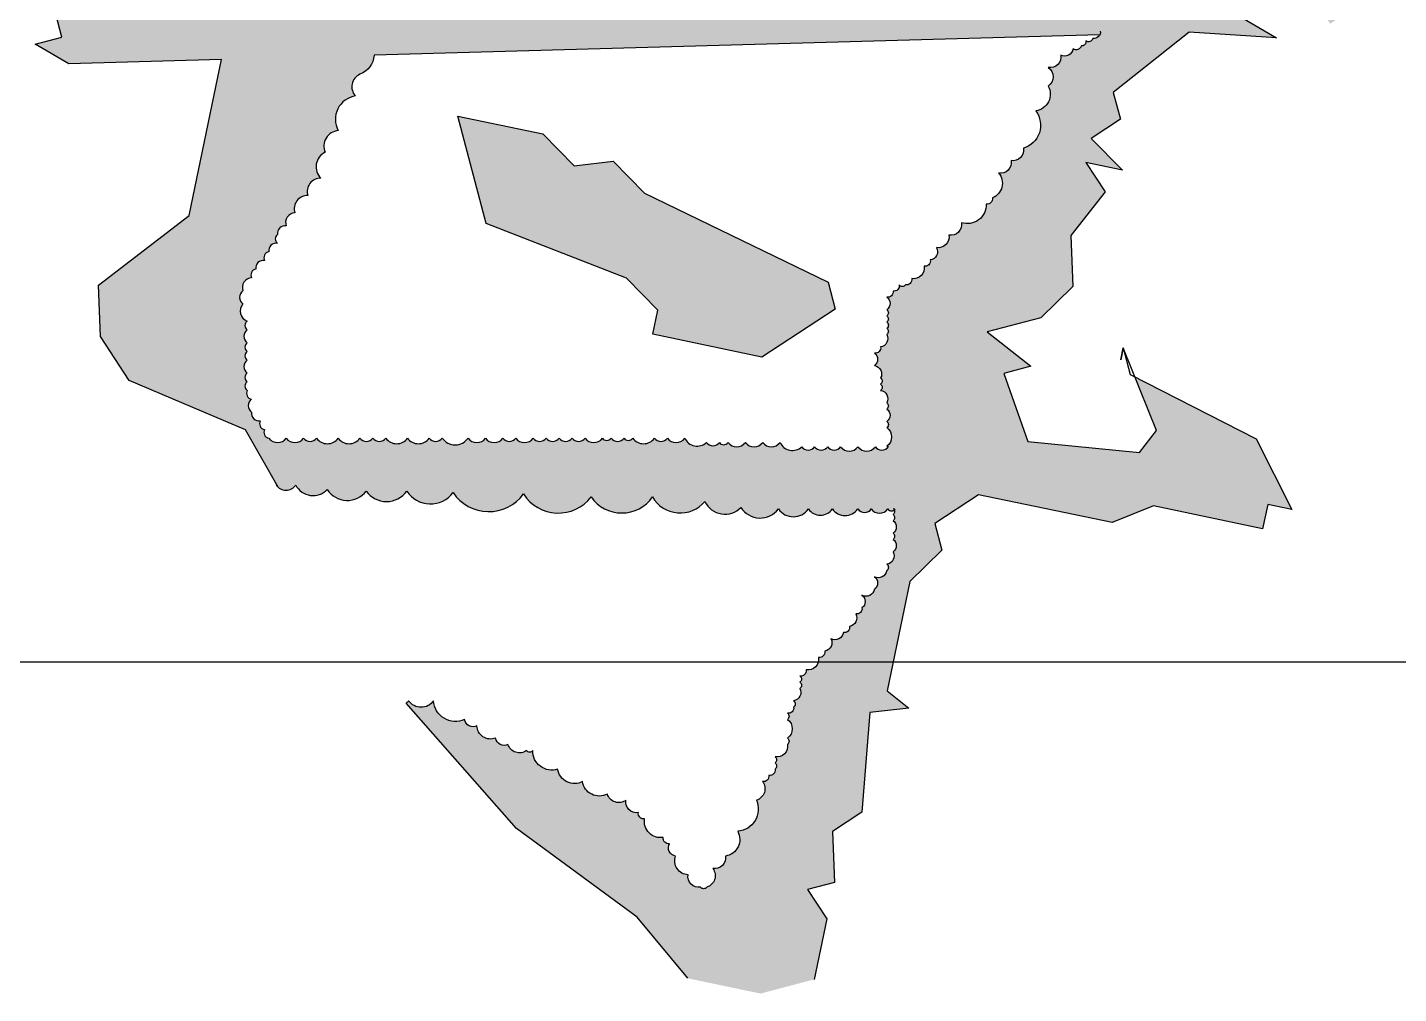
# Model space of a CAD drawing. Extents: x 5188914 to 7068445, y -542675 to 2032183.
# Drawn here: x 5237093.2 to 5237376.5, y -539443.5 to -539243.9 of the extents above; entities that cross this region are included whole.
import ezdxf

# ---------------------------------------------------------------- set-up
doc = ezdxf.new("R2010")
doc.units = 0
doc.header["$LTSCALE"] = 1000
doc.header["$MEASUREMENT"] = 0
doc.layers.get('0').update_dxf_attribs({"linetype": 'CONTINUOUS'})

msp = doc.modelspace()

# ---------------------------------------------------------------- hatches: boundary and pattern name
at = {"linetype": 'Continuous'}
h = msp.add_hatch(color=256, dxfattribs=at)
h.paths.add_polyline_path([(5237350.63, -539211.94), (5237349.7, -539203.89), (5237355.23, -539202.44), (5237353.77, -539196.9), (5237359.31, -539195.44), (5237367.46, -539181.46), (5237366.01, -539175.92), (5237371.54, -539174.46), (5237369.56, -539171.43), (5237376.14, -539164.96), (5237375.73, -539154.42), (5237370.72, -539153.37), (5237369.26, -539147.83), (5237361.22, -539148.77), (5237355.28, -539139.68), (5237326.66, -539138.93), (5237317.16, -539134.33), (5237308.6, -539137.77), (5237304.63, -539131.71), (5237240.94, -539123.62), (5237239.37, -539131.14), (5237238.32, -539136.15), (5237217.34, -539123.92), (5237215.77, -539131.44), (5237219.73, -539137.5), (5237209.89, -539172.05), (5237170.28, -539223.92), (5237164.75, -539225.38), (5237163.17, -539232.9), (5237152.96, -539239.58), (5237138, -539240.71), (5237100.94, -539230.35), (5237097.38, -539234.84), (5237100.3, -539245.91), (5237094.77, -539247.37), (5237101.76, -539251.44), (5237133.33, -539250.56), (5237126.59, -539282.79), (5237107.89, -539297.19), (5237108.3, -539307.73), (5237114.24, -539316.82), (5237138.26, -539327.07), (5237145.03, -539338.89, 0.443914), (5237148.65, -539338.44, 0.520567), (5237155.15, -539339.37, 0.520567), (5237163.21, -539339.68, 0.520567), (5237171.57, -539339.68, 0.520567), (5237181.17, -539339.99, 0.520567), (5237195.73, -539340.29, 0.520567), (5237209.67, -539340.91, 0.520567), (5237222.37, -539340.91, 0.520567), (5237233.21, -539341.84, 0.520567), (5237240.64, -539343.08, 0.520567), (5237248.39, -539343.39, 0.520567), (5237254.58, -539343.39, 0.520567), (5237259.54, -539343.39, 0.520567), (5237264.8, -539343.39, 0.520567), (5237267.59, -539343.39, 0.520567), (5237271, -539343.39, 0.42715), (5237272.35, -539343.6, -0.353159), (5237272.07, -539344.54, -0.520567), (5237272.07, -539345.82, -0.520567), (5237272.07, -539348.39, -0.520567), (5237272.07, -539349.67, -0.520567), (5237272.07, -539352.24, -0.520567), (5237270.79, -539354.8, -0.520567), (5237270.79, -539356.09, -0.520567), (5237268.22, -539357.37, -0.520567), (5237268.22, -539359.93, -0.520567), (5237265.66, -539361.22, -0.520567), (5237265.66, -539363.78, -0.520567), (5237264.37, -539365.06, -0.520567), (5237263.09, -539367.63, -0.520567), (5237261.81, -539368.91, -0.520567), (5237259.24, -539370.19, -0.520567), (5237257.96, -539372.76, -0.520567), (5237256.67, -539374.04, -0.520567), (5237254.11, -539376.61, -0.520567), (5237252.82, -539377.89, -0.520567), (5237252.82, -539379.17, -0.520567), (5237252.82, -539380.45, -0.520567), (5237251.54, -539383.02, -0.520567), (5237251.54, -539384.3, -0.520567), (5237250.26, -539385.58, -0.520567), (5237250.26, -539386.87, -0.520567), (5237250.26, -539390.71, -0.520567), (5237250.26, -539392, -0.520567), (5237247.69, -539394.56, -0.520567), (5237247.69, -539395.84, -0.520567), (5237247.69, -539397.13, -0.520567), (5237246.41, -539398.41, -0.520567), (5237245.12, -539399.69, -0.520567), (5237243.84, -539403.54, -0.520567), (5237239.99, -539409.95, -0.520567), (5237237.42, -539415.08, -0.520567), (5237234.85, -539417.65, -0.520567), (5237233.57, -539421.5, -0.520567), (5237232.29, -539421.5, -0.520567), (5237229.72, -539418.93, -0.520567), (5237227.15, -539415.08, -0.520567), (5237225.87, -539412.52, -0.520567), (5237224.59, -539411.23, -0.520567), (5237220.74, -539407.39, -0.520567), (5237219.45, -539406.1, -0.520567), (5237216.89, -539403.54, -0.520567), (5237213.04, -539402.26, -0.520567), (5237207.9, -539399.69, -0.520567), (5237202.77, -539397.13, -0.520567), (5237197.63, -539393.28, -0.520567), (5237196.35, -539393.28, -0.520567), (5237192.5, -539392, -0.520567), (5237189.93, -539390.71, -0.520567), (5237186.08, -539388.15, -0.520567), (5237183.52, -539386.87, -0.520567), (5237177.1, -539383.02, -0.520567), (5237171.97, -539383.02, -0.107295), (5237171.48, -539383.47), (5237194.27, -539409.4), (5237219.22, -539427.69), (5237229.65, -539440.33), (5237244.69, -539443.48), (5237255.76, -539440.56), (5237258.38, -539428.03), (5237254.41, -539421.97), (5237259.95, -539420.51), (5237259.54, -539409.97), (5237265.6, -539406), (5237267.28, -539385.43), (5237275.32, -539384.5), (5237270.84, -539380.94), (5237275.55, -539358.39), (5237282.13, -539351.92), (5237280.68, -539346.39), (5237289.77, -539340.44), (5237317.33, -539346.2), (5237325.9, -539342.76), (5237348.45, -539347.48), (5237349.5, -539342.47), (5237354.51, -539343.51), (5237347.1, -539328.89), (5237322.07, -539316.1), (5237326.53, -539327.2), (5237322.98, -539331.69), (5237299.9, -539329.48), (5237295, -539315.38), (5237300.54, -539313.92), (5237291.56, -539306.82), (5237302.64, -539303.9), (5237309.22, -539297.43), (5237308.81, -539286.88), (5237315.92, -539277.91), (5237311.95, -539271.85), (5237319.47, -539273.42), (5237313, -539266.84), (5237319.06, -539262.87), (5237317.6, -539257.34), (5237333.27, -539244.92), (5237351.34, -539246.08), (5237344.34, -539242.01), (5237358.44, -539237.11), (5237362.41, -539243.17), (5237368.47, -539239.2), (5237378.49, -539241.3), (5237387.58, -539235.35), (5237396.56, -539242.46), (5237403.14, -539235.99), (5237412.64, -539240.59), (5237408.15, -539237.04), (5237411.18, -539235.06), (5237433.21, -539242.28), (5237440.32, -539233.3), (5237427.9, -539217.63), (5237403.37, -539209.88), (5237379.24, -539212.69), (5237395.74, -539221.37), (5237389.68, -539225.33), (5237357.51, -539229.07), (5237341.02, -539220.39)])
h.paths.add_polyline_path([(5237200.46, -539225.63, -0.520567), (5237203.47, -539223.62, -0.520567), (5237205.98, -539221.11, -0.520567), (5237208.49, -539219.1, -0.520567), (5237209.99, -539217.6, -0.520567), (5237211, -539215.09, -0.520567), (5237211.5, -539211.58, -0.520567), (5237213.01, -539207.07, -0.520567), (5237214.01, -539204.06, -0.520567), (5237215.52, -539202.55, -0.520567), (5237216.52, -539200.55, -0.520567), (5237217.52, -539199.54, -0.520567), (5237217.52, -539197.54, -0.520567), (5237218.53, -539196.03, -0.520567), (5237218.53, -539193.52, -0.520567), (5237220.03, -539190.51, -0.520567), (5237220.54, -539188.51, -0.520567), (5237221.54, -539186, -0.520567), (5237222.54, -539182.99, -0.520567), (5237223.55, -539180.98, -0.520567), (5237224.05, -539179.48, -0.520567), (5237225.05, -539176.97, -0.520567), (5237225.05, -539175.47, -0.520567), (5237225.55, -539173.96, -0.520567), (5237225.55, -539171.96, -0.520567), (5237226.56, -539169.95, -0.520567), (5237226.56, -539167.44, -0.520567), (5237227.06, -539165.94, -0.520567), (5237227.06, -539164.43, -0.520567), (5237227.06, -539162.93, -0.520567), (5237227.06, -539161.42, -0.520567), (5237228.06, -539159.92, -0.520567), (5237228.06, -539158.41, -0.520567), (5237229.57, -539156.41, -0.520567), (5237230.57, -539154.9, -0.520567), (5237231.58, -539153.9, -0.520567), (5237232.58, -539152.9, -0.520567), (5237233.59, -539151.39, -0.520567), (5237235.09, -539150.39, -0.520567), (5237237.6, -539148.38, -0.520567), (5237240.61, -539146.88, -0.520567), (5237243.12, -539145.37, -0.520567), (5237245.13, -539144.37, -0.520567), (5237246.64, -539144.37, -0.520567), (5237248.14, -539142.87, -0.520567), (5237250.15, -539142.36, -0.520567), (5237251.65, -539142.36, -0.520567), (5237253.66, -539142.36, -0.520567), (5237255.67, -539142.36, -0.520567), (5237258.18, -539142.36, -0.520567), (5237260.19, -539142.36, -0.520567), (5237262.7, -539142.36, -0.520567), (5237264.71, -539142.87, -0.520567), (5237267.72, -539144.37, -0.520567), (5237269.72, -539144.37, -0.520567), (5237272.23, -539145.37, -0.520567), (5237275.75, -539146.38, -0.520567), (5237279.76, -539147.38, -0.520567), (5237284.78, -539147.88, -0.520567), (5237289.8, -539149.39, -0.520567), (5237293.31, -539149.39, -0.520567), (5237295.82, -539150.89, -0.520567), (5237299.34, -539151.89, -0.520567), (5237301.85, -539151.89, -0.520567), (5237305.36, -539151.89, -0.520567), (5237308.87, -539151.89, -0.520567), (5237311.38, -539151.89, -0.520567), (5237314.4, -539151.89, -0.520567), (5237316.4, -539151.89, -0.520567), (5237317.91, -539151.89, -0.520567), (5237319.92, -539151.89, -0.520567), (5237322.43, -539151.89, -0.520567), (5237323.93, -539151.89, -0.520567), (5237325.94, -539151.89, -0.520567), (5237328.45, -539151.89, -0.520567), (5237330.46, -539151.89, -0.520567), (5237332.97, -539151.89, -0.520567), (5237334.47, -539151.89, -0.520567), (5237336.48, -539151.89, -0.520567), (5237337.99, -539151.89, -0.520567), (5237339.49, -539151.89, -0.520567), (5237341, -539151.89, -0.520567), (5237342.5, -539152.4, -0.520567), (5237343.51, -539154.4, -0.520567), (5237343.51, -539155.91, -0.520567), (5237344.51, -539157.91, -0.520567), (5237345.01, -539160.42, -0.520567), (5237345.01, -539161.93, -0.520567), (5237345.01, -539163.43, -0.520567), (5237345.01, -539164.93, -0.520567), (5237345.01, -539166.44, -0.520567), (5237345.01, -539168.45, -0.520567), (5237345.01, -539170.45, -0.520567), (5237344.51, -539172.46, -0.520567), (5237343.01, -539175.47, -0.520567), (5237342.5, -539177.98, -0.520567), (5237341, -539181.49, -0.520567), (5237339.99, -539183.49, -0.520567), (5237338.99, -539185.5, -0.520567), (5237338.49, -539187.51, -0.520567), (5237337.99, -539189.51, -0.520567), (5237336.98, -539191.02, -0.520567), (5237336.48, -539192.52, -0.520567), (5237335.98, -539194.53, -0.520567), (5237334.47, -539197.54, -0.520567), (5237334.47, -539199.54, -0.520567), (5237333.97, -539201.55, -0.520567), (5237332.97, -539204.06, -0.520567), (5237332.47, -539206.57, -0.520567), (5237331.46, -539208.57, -0.520567), (5237331.46, -539210.08, -0.520567), (5237330.96, -539211.58, -0.520567), (5237329.96, -539213.09, -0.520567), (5237329.45, -539215.09, -0.520567), (5237329.45, -539216.6, -0.520567), (5237328.95, -539218.1, -0.520567), (5237327.95, -539220.11, -0.520567), (5237326.44, -539222.11, -0.520567), (5237325.44, -539224.12, -0.450949), (5237325.19, -539226, -0.243852), (5237325.44, -539226.13, -0.272568), (5237324.61, -539225.82, -0.443855), (5237323.15, -539225.64, -0.520567), (5237321.79, -539225.91, -0.520567), (5237320.42, -539227, -0.520567), (5237319.06, -539227.81, -0.520567), (5237317.97, -539228.9, -0.520567), (5237316.61, -539229.44, -0.520567), (5237314.98, -539230.26, -0.520567), (5237312.8, -539230.53, -0.520567), (5237310.08, -539230.53, -0.520567), (5237308.17, -539230.8, -0.520567), (5237306.81, -539231.35, -0.520567), (5237305.18, -539231.35, -0.520567), (5237303.27, -539231.35, -0.520567), (5237300.55, -539231.35, -0.520567), (5237297.83, -539231.35, -0.520567), (5237295.38, -539231.35, -0.520567), (5237292.11, -539231.35, -0.520567), (5237288.57, -539231.35, -0.520567), (5237285.57, -539231.35, -0.520567), (5237282.31, -539231.35, -0.520567), (5237278.5, -539231.35, -0.520567), (5237275.23, -539231.35, -0.520567), (5237271.96, -539231.35, -0.520567), (5237269.78, -539231.35, -0.520567), (5237266.79, -539231.35, -0.520567), (5237264.06, -539231.35, -0.520567), (5237261.34, -539231.62, -0.520567), (5237259.98, -539231.62, -0.520567), (5237256.44, -539232.17, -0.520567), (5237252.09, -539232.98, -0.520567), (5237248, -539233.25, -0.520567), (5237243.64, -539233.8, -0.520567), (5237240.92, -539234.34, -0.520567), (5237235.2, -539235.16, -0.520567), (5237228.94, -539235.16, -0.520567), (5237221.86, -539235.16, -0.520567), (5237214.51, -539235.16, -0.520567), (5237207.98, -539235.7, -0.520567), (5237201.17, -539235.7, -0.520567), (5237195.18, -539235.7, -0.520567), (5237188.92, -539235.97, -0.520567), (5237183.2, -539236.79, -0.520567), (5237176.94, -539236.79, -0.38511), (5237172.81, -539237.73, -0.026554), (5237172.85, -539237.66, -0.520567), (5237176.37, -539236.66, -0.520567), (5237180.38, -539235.15, -0.520567), (5237185.9, -539233.15, -0.520567), (5237190.42, -539230.14, -0.520567), (5237195.44, -539227.63, -0.520567)], flags=16)
h.paths.add_polyline_path([(5237314.8, -539245.44, -0.343439), (5237313.39, -539246.19, -0.520567), (5237311.89, -539246.69, -0.520567), (5237310.95, -539247.76, -0.520567), (5237309.3, -539248.35, -0.520567), (5237306.73, -539249.63, -0.520567), (5237304.16, -539252.2, -0.520567), (5237304.16, -539256.05, -0.520567), (5237301.59, -539261.18, -0.520567), (5237299.03, -539268.87, -0.520567), (5237296.46, -539271.44, -0.520567), (5237293.89, -539274, -0.520567), (5237292.61, -539279.13, -0.520567), (5237291.33, -539280.41, -0.520567), (5237286.19, -539284.26, -0.520567), (5237283.63, -539286.83, -0.520567), (5237281.06, -539289.39, -0.520567), (5237279.78, -539291.96, -0.520567), (5237278.49, -539293.24, -0.520567), (5237275.93, -539295.81, -0.520567), (5237274.64, -539297.09, -0.520567), (5237273.36, -539297.09, -0.520567), (5237272.07, -539298.37, -0.520567), (5237270.79, -539299.65, -0.520567), (5237270.79, -539302.22, -0.520567), (5237270.79, -539303.5, -0.520567), (5237270.79, -539304.78, -0.520567), (5237270.79, -539306.07, -0.520567), (5237270.79, -539307.35, -0.520567), (5237269.51, -539309.91, -0.520567), (5237268.22, -539311.2, -0.520567), (5237268.22, -539313.76, -0.520567), (5237269.51, -539316.33, -0.520567), (5237269.51, -539317.61, -0.520567), (5237269.51, -539318.89, -0.520567), (5237270.79, -539321.46, -0.520567), (5237270.79, -539322.74, -0.520567), (5237270.79, -539325.3, -0.520567), (5237270.79, -539326.59, -0.520567), (5237270.79, -539330.43, -0.033908), (5237271.11, -539330.55, -0.002581), (5237271.1, -539330.53, -0.520567), (5237268.42, -539330.53, -0.520567), (5237264.83, -539330.53, -0.520567), (5237261.25, -539330.53, -0.520567), (5237258.57, -539330.53, -0.520567), (5237255.88, -539330.53, -0.520567), (5237253.2, -539330.53, -0.520567), (5237248.72, -539329.64, -0.520567), (5237245.14, -539329.64, -0.520567), (5237241.56, -539329.64, -0.520567), (5237237.98, -539329.64, -0.520567), (5237236.19, -539329.64, -0.520567), (5237233.51, -539329.64, -0.520567), (5237229.03, -539328.75, -0.520567), (5237225.45, -539328.75, -0.520567), (5237222.76, -539328.75, -0.520567), (5237218.29, -539328.75, -0.520567), (5237216.5, -539328.75, -0.520567), (5237213.81, -539328.75, -0.520567), (5237212.02, -539328.75, -0.520567), (5237208.44, -539328.75, -0.520567), (5237205.76, -539328.75, -0.520567), (5237203.07, -539328.75, -0.520567), (5237200.39, -539328.75, -0.520567), (5237197.7, -539328.75, -0.520567), (5237194.12, -539328.75, -0.520567), (5237191.44, -539328.75, -0.520567), (5237187.86, -539328.75, -0.520567), (5237184.27, -539328.75, -0.520567), (5237178.9, -539328.75, -0.520567), (5237176.22, -539328.75, -0.520567), (5237171.74, -539328.75, -0.520567), (5237167.27, -539328.75, -0.520567), (5237164.58, -539328.75, -0.520567), (5237161.9, -539328.75, -0.520567), (5237157.42, -539328.75, -0.520567), (5237152.95, -539328.75, -0.520567), (5237150.26, -539328.75, -0.520567), (5237146.68, -539328.75, -0.520567), (5237143.1, -539328.75, -0.520567), (5237142.2, -539326.96, -0.520567), (5237141.31, -539325.17, -0.520567), (5237139.52, -539323.38, -0.520567), (5237139.52, -539320.7, -0.520567), (5237138.62, -539318.91, -0.520567), (5237138.62, -539317.12, -0.520567), (5237138.62, -539315.33, -0.520567), (5237138.62, -539312.64, -0.520567), (5237138.62, -539310.86, -0.520567), (5237138.62, -539309.07, -0.520567), (5237138.62, -539306.38, -0.520567), (5237138.62, -539304.59, -0.520567), (5237137.73, -539301.02, -0.520567), (5237137.73, -539298.33, -0.520567), (5237139.52, -539295.65, -0.520567), (5237140.41, -539293.86, -0.520567), (5237142.2, -539292.07, -0.520567), (5237143.1, -539290.28, -0.520567), (5237144.89, -539288.49, -0.520567), (5237144.89, -539286.7, -0.520567), (5237146.68, -539284.92, -0.520567), (5237148.47, -539282.23, -0.520567), (5237151.16, -539278.65, -0.520567), (5237153.84, -539275.08, -0.520567), (5237154.74, -539269.71, -0.520567), (5237157.42, -539265.24, -0.520567), (5237161, -539258.08, -0.537626), (5237162.03, -539253.55, 0.278967), (5237164.83, -539249.67)], flags=16)
h.paths.add_polyline_path([(5237182.17, -539262.27), (5237199.71, -539265.93), (5237206.18, -539272.52), (5237214.22, -539271.58), (5237220.69, -539278.17), (5237258.69, -539296.57), (5237260.14, -539302.11), (5237244.99, -539312.02), (5237222.44, -539307.3), (5237223.49, -539302.29), (5237217.02, -539295.71), (5237188, -539284.41)], flags=0)
h.paths.add_polyline_path([(5237240.26, -539194.11), (5237234.43, -539171.97), (5237251.97, -539175.64), (5237258.44, -539182.22), (5237266.48, -539181.29), (5237272.95, -539187.87), (5237310.95, -539206.28), (5237312.41, -539211.81), (5237297.26, -539221.72), (5237274.71, -539217.01), (5237275.23, -539214.5), (5237275.76, -539211.99), (5237269.29, -539205.41)], flags=0)

# ---------------------------------------------------------------- linework, layer by layer
for p, q in [((5237100.3, -539245.91), (5237097.38, -539234.84)), ((5237344.34, -539242.01), (5237351.34, -539246.08)), ((5237333.27, -539244.92), (5237317.6, -539257.34)), ((5237351.34, -539246.08), (5237333.27, -539244.92)), ((5237094.77, -539247.37), (5237100.3, -539245.91)), ((5237101.76, -539251.44), (5237094.77, -539247.37)), ((5237314.8, -539245.44), (5237164.83, -539249.67)), ((5237133.33, -539250.56), (5237101.76, -539251.44)), ((5237126.59, -539282.79), (5237133.33, -539250.56)), ((5237317.6, -539257.34), (5237319.06, -539262.87)), ((5237319.06, -539262.87), (5237313, -539266.84)), ((5237313, -539266.84), (5237319.47, -539273.42)), ((5237319.47, -539273.42), (5237311.95, -539271.85)), ((5237311.95, -539271.85), (5237315.92, -539277.91)), ((5237315.92, -539277.91), (5237308.81, -539286.88)), ((5237107.89, -539297.19), (5237126.59, -539282.79)), ((5237308.81, -539286.88), (5237309.22, -539297.43)), ((5237108.3, -539307.73), (5237107.89, -539297.19)), ((5237309.22, -539297.43), (5237302.64, -539303.9)), ((5237302.64, -539303.9), (5237291.56, -539306.82)), ((5237291.56, -539306.82), (5237300.54, -539313.92)), ((5237114.24, -539316.82), (5237108.3, -539307.73)), ((5237326.53, -539327.2), (5237319.65, -539310.07)), ((5237319.65, -539310.07), (5237321.11, -539315.61)), ((5237300.54, -539313.92), (5237295, -539315.38)), ((5237295, -539315.38), (5237299.9, -539329.48)), ((5237321.11, -539315.61), (5237347.1, -539328.89)), ((5237138.26, -539327.07), (5237114.24, -539316.82)), ((5237145.03, -539338.89), (5237138.26, -539327.07)), ((5237322.98, -539331.69), (5237326.53, -539327.2)), ((5237299.9, -539329.48), (5237322.98, -539331.69)), ((5237347.1, -539328.89), (5237354.51, -539343.51)), ((5237289.77, -539340.44), (5237280.68, -539346.39)), ((5237317.33, -539346.2), (5237289.77, -539340.44)), ((5237325.9, -539342.76), (5237317.33, -539346.2)), ((5237348.45, -539347.48), (5237325.9, -539342.76)), ((5237349.5, -539342.47), (5237348.45, -539347.48)), ((5237354.51, -539343.51), (5237349.5, -539342.47)), ((5237280.68, -539346.39), (5237282.13, -539351.92)), ((5237282.13, -539351.92), (5237275.55, -539358.39)), ((5237275.55, -539358.39), (5237270.84, -539380.94)), ((5237270.84, -539380.94), (5237275.32, -539384.5)), ((5237194.27, -539409.4), (5237171.48, -539383.47)), ((5237267.28, -539385.43), (5237265.6, -539406)), ((5237275.32, -539384.5), (5237267.28, -539385.43)), ((5237265.6, -539406), (5237259.54, -539409.97)), ((5237219.22, -539427.69), (5237194.27, -539409.4)), ((5237259.54, -539409.97), (5237259.95, -539420.51)), ((5237259.95, -539420.51), (5237254.41, -539421.97)), ((5237254.41, -539421.97), (5237258.38, -539428.03)), ((5237229.65, -539440.33), (5237219.22, -539427.69)), ((5237258.38, -539428.03), (5237255.76, -539440.56))]:
    msp.add_line(p, q, dxfattribs=at)
msp.add_line((5234307.19, -539374.99), (5239807.19, -539374.99))
for points in [[(5237314.9, -539244.68), (5237314.9, -539244.68, -0.520567), (5237313.39, -539246.19), (5237313.39, -539246.19, -0.520567), (5237311.89, -539246.69), (5237311.89, -539246.69, -0.520567), (5237310.95, -539247.76), (5237310.95, -539247.76, -0.520567), (5237309.3, -539248.35), (5237309.3, -539248.35, -0.520567), (5237306.73, -539249.63), (5237306.73, -539249.63, -0.520567), (5237304.16, -539252.2), (5237304.16, -539252.2, -0.520567), (5237304.16, -539256.05), (5237304.16, -539256.05, -0.520567), (5237301.59, -539261.18), (5237301.59, -539261.18, -0.520567), (5237299.03, -539268.87), (5237299.03, -539268.87, -0.520567), (5237296.46, -539271.44), (5237296.46, -539271.44, -0.520567), (5237293.89, -539274), (5237293.89, -539274, -0.520567), (5237292.61, -539279.13), (5237292.61, -539279.13, -0.520567), (5237291.33, -539280.41), (5237291.33, -539280.41, -0.520567), (5237286.19, -539284.26), (5237286.19, -539284.26, -0.520567), (5237283.63, -539286.83), (5237283.63, -539286.83, -0.520567), (5237281.06, -539289.39), (5237281.06, -539289.39, -0.520567), (5237279.78, -539291.96), (5237279.78, -539291.96, -0.520567), (5237278.49, -539293.24), (5237278.49, -539293.24, -0.520567), (5237275.93, -539295.81), (5237275.93, -539295.81, -0.520567), (5237274.64, -539297.09), (5237274.64, -539297.09, -0.520567), (5237273.36, -539297.09), (5237273.36, -539297.09, -0.520567), (5237272.07, -539298.37), (5237272.07, -539298.37, -0.520567), (5237270.79, -539299.65), (5237270.79, -539299.65, -0.520567), (5237270.79, -539302.22), (5237270.79, -539302.22, -0.520567), (5237270.79, -539303.5), (5237270.79, -539303.5, -0.520567), (5237270.79, -539304.78), (5237270.79, -539304.78, -0.520567), (5237270.79, -539306.07), (5237270.79, -539306.07, -0.520567), (5237270.79, -539307.35), (5237270.79, -539307.35, -0.520567), (5237269.51, -539309.91), (5237269.51, -539309.91, -0.520567), (5237268.22, -539311.2), (5237268.22, -539311.2, -0.520567), (5237268.22, -539313.76), (5237268.22, -539313.76, -0.520567), (5237269.51, -539316.33), (5237269.51, -539316.33, -0.520567), (5237269.51, -539317.61), (5237269.51, -539317.61, -0.520567), (5237269.51, -539318.89), (5237269.51, -539318.89, -0.520567), (5237270.79, -539321.46), (5237270.79, -539321.46, -0.520567), (5237270.79, -539322.74), (5237270.79, -539322.74, -0.520567), (5237270.79, -539325.3), (5237270.79, -539325.3, -0.520567), (5237270.79, -539326.59), (5237270.79, -539326.59, -0.520567), (5237270.79, -539330.43), (5237270.79, -539330.43, -0.033908), (5237271.11, -539330.55)], [(5237164.83, -539249.67, -0.287635), (5237161.9, -539253.61), (5237161.9, -539253.61, 0.520567), (5237161, -539258.08), (5237161, -539258.08, 0.520567), (5237157.42, -539265.24), (5237157.42, -539265.24, 0.520567), (5237154.74, -539269.71), (5237154.74, -539269.71, 0.520567), (5237153.84, -539275.08), (5237153.84, -539275.08, 0.520567), (5237151.16, -539278.65), (5237151.16, -539278.65, 0.520567), (5237148.47, -539282.23), (5237148.47, -539282.23, 0.520567), (5237146.68, -539284.92), (5237146.68, -539284.92, 0.520567), (5237144.89, -539286.7), (5237144.89, -539286.7, 0.520567), (5237144.89, -539288.49), (5237144.89, -539288.49, 0.520567), (5237143.1, -539290.28), (5237143.1, -539290.28, 0.520567), (5237142.2, -539292.07), (5237142.2, -539292.07, 0.520567), (5237140.41, -539293.86), (5237140.41, -539293.86, 0.520567), (5237139.52, -539295.65), (5237139.52, -539295.65, 0.520567), (5237137.73, -539298.33), (5237137.73, -539298.33, 0.520567), (5237137.73, -539301.02), (5237137.73, -539301.02, 0.520567), (5237138.62, -539304.59), (5237138.62, -539304.59, 0.520567), (5237138.62, -539306.38), (5237138.62, -539306.38, 0.520567), (5237138.62, -539309.07), (5237138.62, -539309.07, 0.520567), (5237138.62, -539310.86), (5237138.62, -539310.86, 0.520567), (5237138.62, -539312.64), (5237138.62, -539312.64, 0.520567), (5237138.62, -539315.33), (5237138.62, -539315.33, 0.520567), (5237138.62, -539317.12), (5237138.62, -539317.12, 0.520567), (5237138.62, -539318.91), (5237138.62, -539318.91, 0.520567), (5237139.52, -539320.7), (5237139.52, -539320.7, 0.520567), (5237139.52, -539323.38), (5237139.52, -539323.38, 0.520567), (5237141.31, -539325.17), (5237141.31, -539325.17, 0.520567), (5237142.2, -539326.96), (5237142.2, -539326.96, 0.520567), (5237143.1, -539328.75), (5237143.1, -539328.75, 0.520567), (5237146.68, -539328.75), (5237146.68, -539328.75, 0.520567), (5237150.26, -539328.75), (5237150.26, -539328.75, 0.520567), (5237152.95, -539328.75), (5237152.95, -539328.75, 0.520567), (5237157.42, -539328.75), (5237157.42, -539328.75, 0.520567), (5237161.9, -539328.75), (5237161.9, -539328.75, 0.520567), (5237164.58, -539328.75), (5237164.58, -539328.75, 0.520567), (5237167.27, -539328.75), (5237167.27, -539328.75, 0.520567), (5237171.74, -539328.75), (5237171.74, -539328.75, 0.520567), (5237176.22, -539328.75), (5237176.22, -539328.75, 0.520567), (5237178.9, -539328.75), (5237178.9, -539328.75, 0.520567), (5237184.27, -539328.75), (5237184.27, -539328.75, 0.520567), (5237187.86, -539328.75), (5237187.86, -539328.75, 0.520567), (5237191.44, -539328.75), (5237191.44, -539328.75, 0.520567), (5237194.12, -539328.75), (5237194.12, -539328.75, 0.520567), (5237197.7, -539328.75), (5237197.7, -539328.75, 0.520567), (5237200.39, -539328.75), (5237200.39, -539328.75, 0.520567), (5237203.07, -539328.75), (5237203.07, -539328.75, 0.520567), (5237205.76, -539328.75), (5237205.76, -539328.75, 0.520567), (5237208.44, -539328.75), (5237208.44, -539328.75, 0.520567), (5237212.02, -539328.75), (5237212.02, -539328.75, 0.520567), (5237213.81, -539328.75), (5237213.81, -539328.75, 0.520567), (5237216.5, -539328.75), (5237216.5, -539328.75, 0.520567), (5237218.29, -539328.75), (5237218.29, -539328.75, 0.520567), (5237222.76, -539328.75), (5237222.76, -539328.75, 0.520567), (5237225.45, -539328.75), (5237225.45, -539328.75, 0.520567), (5237229.03, -539328.75), (5237229.03, -539328.75, 0.520567), (5237233.51, -539329.64), (5237233.51, -539329.64, 0.520567), (5237236.19, -539329.64), (5237236.19, -539329.64, 0.520567), (5237237.98, -539329.64), (5237237.98, -539329.64, 0.520567), (5237241.56, -539329.64), (5237241.56, -539329.64, 0.520567), (5237245.14, -539329.64), (5237245.14, -539329.64, 0.520567), (5237248.72, -539329.64), (5237248.72, -539329.64, 0.520567), (5237253.2, -539330.53), (5237253.2, -539330.53, 0.520567), (5237255.88, -539330.53), (5237255.88, -539330.53, 0.520567), (5237258.57, -539330.53), (5237258.57, -539330.53, 0.520567), (5237261.25, -539330.53), (5237261.25, -539330.53, 0.520567), (5237264.83, -539330.53), (5237264.83, -539330.53, 0.520567), (5237268.42, -539330.53), (5237268.42, -539330.53, 0.520567), (5237271.1, -539330.53), (5237271.1, -539330.53, 0.002581), (5237271.11, -539330.55, 0.002581)], [(5237144.62, -539338.44, 0.520567), (5237148.65, -539338.44), (5237148.65, -539338.44, 0.520567), (5237155.15, -539339.37), (5237155.15, -539339.37, 0.520567), (5237163.21, -539339.68), (5237163.21, -539339.68, 0.520567), (5237171.57, -539339.68), (5237171.57, -539339.68, 0.520567), (5237181.17, -539339.99), (5237181.17, -539339.99, 0.520567), (5237195.73, -539340.29), (5237195.73, -539340.29, 0.520567), (5237209.67, -539340.91), (5237209.67, -539340.91, 0.520567), (5237222.37, -539340.91), (5237222.37, -539340.91, 0.520567), (5237233.21, -539341.84), (5237233.21, -539341.84, 0.520567), (5237240.64, -539343.08), (5237240.64, -539343.08, 0.520567), (5237248.39, -539343.39), (5237248.39, -539343.39, 0.520567), (5237254.58, -539343.39), (5237254.58, -539343.39, 0.520567), (5237259.54, -539343.39), (5237259.54, -539343.39, 0.520567), (5237264.8, -539343.39), (5237264.8, -539343.39, 0.520567), (5237267.59, -539343.39), (5237267.59, -539343.39, 0.520567), (5237271, -539343.39), (5237271, -539343.39, 0.520567), (5237272.55, -539343.39)], [(5237272.07, -539343.26), (5237272.07, -539343.26, -0.520567), (5237272.07, -539344.54), (5237272.07, -539344.54, -0.520567), (5237272.07, -539345.82), (5237272.07, -539345.82, -0.520567), (5237272.07, -539348.39), (5237272.07, -539348.39, -0.520567), (5237272.07, -539349.67), (5237272.07, -539349.67, -0.520567), (5237272.07, -539352.24), (5237272.07, -539352.24, -0.520567), (5237270.79, -539354.8), (5237270.79, -539354.8, -0.520567), (5237270.79, -539356.09), (5237270.79, -539356.09, -0.520567), (5237268.22, -539357.37), (5237268.22, -539357.37, -0.520567), (5237268.22, -539359.93), (5237268.22, -539359.93, -0.520567), (5237265.66, -539361.22), (5237265.66, -539361.22, -0.520567), (5237265.66, -539363.78), (5237265.66, -539363.78, -0.520567), (5237264.37, -539365.06), (5237264.37, -539365.06, -0.520567), (5237263.09, -539367.63), (5237263.09, -539367.63, -0.520567), (5237261.81, -539368.91), (5237261.81, -539368.91, -0.520567), (5237259.24, -539370.19), (5237259.24, -539370.19, -0.520567), (5237257.96, -539372.76), (5237257.96, -539372.76, -0.520567), (5237256.67, -539374.04), (5237256.67, -539374.04, -0.520567), (5237254.11, -539376.61), (5237254.11, -539376.61, -0.520567), (5237252.82, -539377.89), (5237252.82, -539377.89, -0.520567), (5237252.82, -539379.17), (5237252.82, -539379.17, -0.520567), (5237252.82, -539380.45), (5237252.82, -539380.45, -0.520567), (5237251.54, -539383.02), (5237251.54, -539383.02, -0.520567), (5237251.54, -539384.3), (5237251.54, -539384.3, -0.520567), (5237250.26, -539385.58), (5237250.26, -539385.58, -0.520567), (5237250.26, -539386.87), (5237250.26, -539386.87, -0.520567), (5237250.26, -539390.71), (5237250.26, -539390.71, -0.520567), (5237250.26, -539392), (5237250.26, -539392, -0.520567), (5237247.69, -539394.56), (5237247.69, -539394.56, -0.520567), (5237247.69, -539395.84), (5237247.69, -539395.84, -0.520567), (5237247.69, -539397.13), (5237247.69, -539397.13, -0.520567), (5237246.41, -539398.41), (5237246.41, -539398.41, -0.520567), (5237245.12, -539399.69), (5237245.12, -539399.69, -0.520567), (5237243.84, -539403.54), (5237243.84, -539403.54, -0.520567), (5237239.99, -539409.95), (5237239.99, -539409.95, -0.520567), (5237237.42, -539415.08), (5237237.42, -539415.08, -0.520567), (5237234.85, -539417.65), (5237234.85, -539417.65, -0.520567), (5237233.57, -539421.5), (5237233.57, -539421.5, -0.520567), (5237232.29, -539421.5), (5237232.29, -539421.5, -0.520567), (5237229.72, -539418.93), (5237229.72, -539418.93, -0.520567), (5237227.15, -539415.08), (5237227.15, -539415.08, -0.520567), (5237225.87, -539412.52), (5237225.87, -539412.52, -0.520567), (5237224.59, -539411.23), (5237224.59, -539411.23, -0.520567), (5237220.74, -539407.39), (5237220.74, -539407.39, -0.520567), (5237219.45, -539406.1), (5237219.45, -539406.1, -0.520567), (5237216.89, -539403.54), (5237216.89, -539403.54, -0.520567), (5237213.04, -539402.26), (5237213.04, -539402.26, -0.520567), (5237207.9, -539399.69), (5237207.9, -539399.69, -0.520567), (5237202.77, -539397.13), (5237202.77, -539397.13, -0.520567), (5237197.63, -539393.28), (5237197.63, -539393.28, -0.520567), (5237196.35, -539393.28), (5237196.35, -539393.28, -0.520567), (5237192.5, -539392), (5237192.5, -539392, -0.520567), (5237189.93, -539390.71), (5237189.93, -539390.71, -0.520567), (5237186.08, -539388.15), (5237186.08, -539388.15, -0.520567), (5237183.52, -539386.87), (5237183.52, -539386.87, -0.520567), (5237177.1, -539383.02), (5237177.1, -539383.02, -0.520567), (5237171.97, -539383.02), (5237171.97, -539383.02, -0.107295), (5237171.48, -539383.47)]]:
    msp.add_lwpolyline(points, format="xyb", dxfattribs=at)
for points in [[(5237258.69, -539296.57), (5237260.14, -539302.11), (5237244.99, -539312.02), (5237222.44, -539307.3), (5237223.49, -539302.29), (5237217.02, -539295.71), (5237188, -539284.41), (5237182.17, -539262.27), (5237199.71, -539265.93), (5237206.18, -539272.52), (5237214.22, -539271.58), (5237220.69, -539278.17), (5237258.69, -539296.57)], [(5237319.65, -539310.07), (5237319.13, -539312.58), (5237319.65, -539310.07)]]:
    msp.add_lwpolyline(points, dxfattribs=at)
msp.add_lwpolyline([(5237272.07, -539341.98), (5237272.07, -539341.98)], close=True, dxfattribs=at)

doc.saveas('drawing.dxf')
